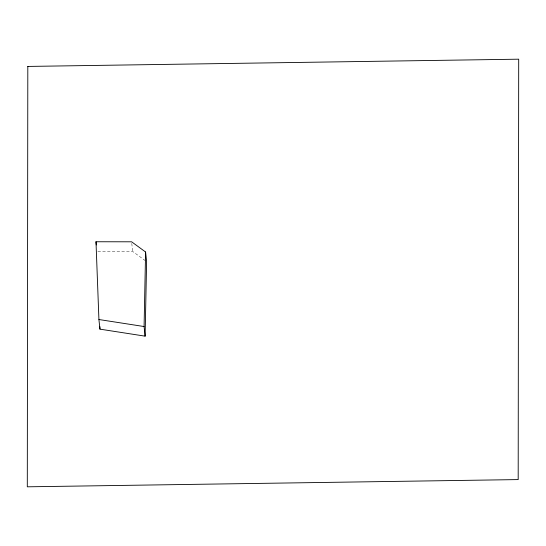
<?xml version="1.0" encoding="UTF-8"?>
<svg xmlns="http://www.w3.org/2000/svg" width="546" height="546" viewBox="0 0 546 546"><rect width="100%" height="100%" fill="white"/><g stroke="black" fill="none" stroke-linecap="round" stroke-linejoin="round"><path stroke-width="0.41" stroke-dasharray="2.73 2.05" d="M97.871 251.372L132.644 251.426L145.953 261.138M131.784 243.407L132.644 251.426"/><path stroke-width="0.82" d="M145.113 336.159L144.083 326.535L145.591 252.006L131.613 241.803L95.994 241.755L98.922 319.526L99.945 329.149L145.113 336.159L146.615 261.623L145.591 252.006M98.922 319.526L144.083 326.535M95.994 241.755L96.335 244.956M99.85 326.61L99.945 329.149M27.812 66.428L27.3 486.814L518.188 479.586L518.7 59.186L27.812 66.428"/></g></svg>
